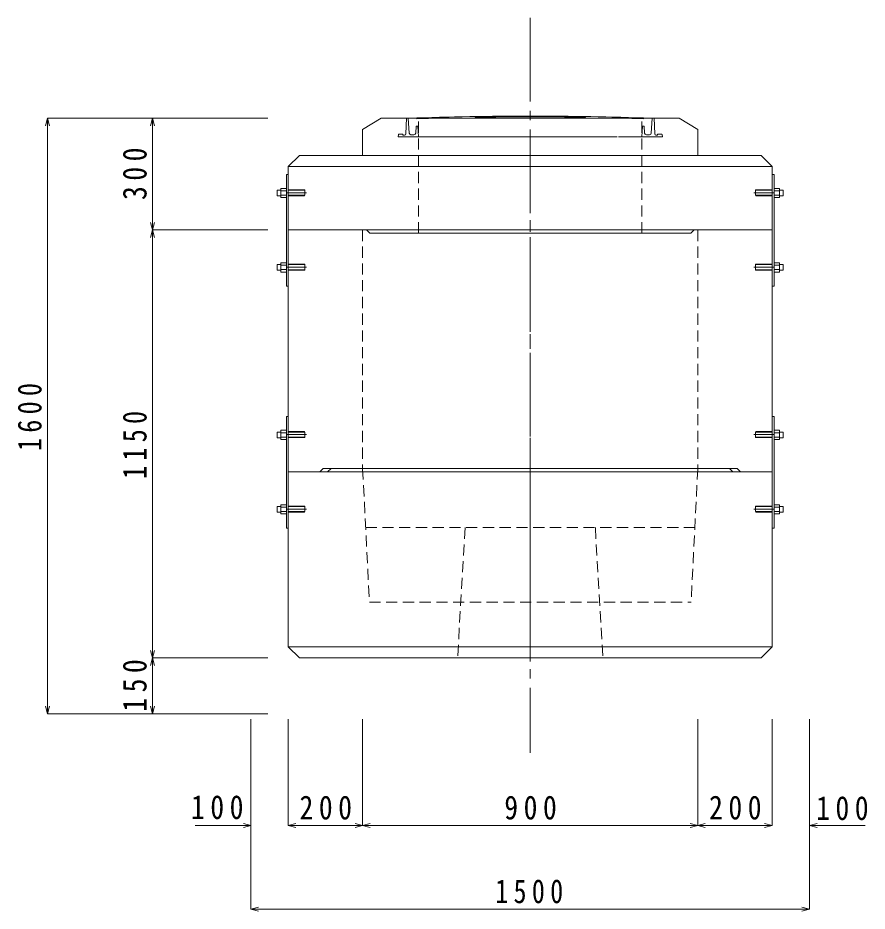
# Model space of a CAD drawing. Units: millimetres at full size, sheet at 1:25. Extents: x -16517 to 5598, y -6942 to 5880.
# Drawn here: x -12207 to -9926, y -2444 to -43 of the extents above; entities that cross this region are included whole.
import ezdxf

# ---------------------------------------------------------------- set-up
doc = ezdxf.new("R2010")
doc.units = ezdxf.units.MM
doc.header["$LTSCALE"] = 25
doc.linetypes.add('CHAIN2', pattern=[12, 9, -1, 1, -1])
doc.linetypes.add('DASHED1', pattern=[1.8, 1.2, -0.6])
for name, color, linetype, lineweight in [('0-1_製品図', 4, 'Continuous', 9), ('0-2', 7, 'CHAIN2', 9), ('0-6_寸法', 4, 'Continuous', 9)]:
    doc.layers.add(name, color=color, linetype=linetype, lineweight=lineweight)
doc.styles.add('ＭＳ ゴシック', font='')
doc.styles.get('ＭＳ ゴシック').set_extended_font_data('MS Gothic')

msp = doc.modelspace()

# ---------------------------------------------------------------- linework, layer by layer
at = {"layer": '0-1_製品図'}
for p, q in [((-12127.36, -313.23), (-12132.79, -333.52)), ((-12127.36, -1913.24), (-12127.36, -313.23)), ((-12127.36, -313.23), (-12121.92, -333.52)), ((-12127.36, -313.23), (-11845.13, -313.23)), ((-11845.13, -313.23), (-11850.57, -333.52)), ((-11845.13, -613.24), (-11845.13, -313.23)), ((-11845.13, -313.23), (-11839.7, -333.52)), ((-11845.13, -313.23), (-11535.44, -313.23)), ((-11435.72, -506.34), (-11480.72, -506.34)), ((-11480.72, -520.14), (-11435.72, -520.14)), ((-11435.72, -506.34), (-11436.82, -505.24)), ((-11436.82, -521.24), (-11435.72, -520.14)), ((-11435.72, -520.14), (-11435.72, -506.34)), ((-10225.72, -506.34), (-10224.62, -505.24)), ((-10225.72, -506.34), (-10180.72, -506.34)), ((-10225.72, -520.14), (-10225.72, -506.34)), ((-10180.72, -520.14), (-10225.72, -520.14)), ((-10224.62, -521.24), (-10225.72, -520.14)), ((-11845.13, -613.24), (-11850.57, -592.95)), ((-11845.13, -613.24), (-11839.7, -592.95)), ((-11845.13, -613.24), (-11850.57, -633.52)), ((-11845.13, -1763.24), (-11845.13, -613.24)), ((-11845.13, -613.24), (-11839.7, -633.52)), ((-11845.13, -613.24), (-11535.44, -613.24)), ((-11435.72, -706.34), (-11480.72, -706.34)), ((-11435.72, -706.34), (-11436.82, -705.24)), ((-11435.72, -720.14), (-11435.72, -706.34)), ((-10225.72, -706.34), (-10224.62, -705.24)), ((-10225.72, -706.34), (-10180.72, -706.34)), ((-10225.72, -720.14), (-10225.72, -706.34)), ((-11480.72, -720.14), (-11435.72, -720.14)), ((-11436.82, -721.24), (-11435.72, -720.14)), ((-10180.72, -720.14), (-10225.72, -720.14)), ((-10224.62, -721.24), (-10225.72, -720.14)), ((-11435.72, -1156.34), (-11480.72, -1156.34)), ((-11480.72, -1170.14), (-11435.72, -1170.14)), ((-11435.72, -1156.34), (-11436.82, -1155.24)), ((-11436.82, -1171.24), (-11435.72, -1170.14)), ((-11435.72, -1170.14), (-11435.72, -1156.34)), ((-10225.72, -1156.34), (-10224.62, -1155.24)), ((-10225.72, -1156.34), (-10180.72, -1156.34)), ((-10225.72, -1170.14), (-10225.72, -1156.34)), ((-10180.72, -1170.14), (-10225.72, -1170.14)), ((-10224.62, -1171.24), (-10225.72, -1170.14)), ((-11435.72, -1356.34), (-11480.72, -1356.34)), ((-11435.72, -1356.34), (-11436.82, -1355.24)), ((-11435.72, -1370.14), (-11435.72, -1356.34)), ((-10225.72, -1356.34), (-10224.62, -1355.24)), ((-10225.72, -1356.34), (-10180.72, -1356.34)), ((-10225.72, -1370.14), (-10225.72, -1356.34)), ((-11480.72, -1370.14), (-11435.72, -1370.14)), ((-11436.82, -1371.24), (-11435.72, -1370.14)), ((-10180.72, -1370.14), (-10225.72, -1370.14)), ((-10224.62, -1371.24), (-10225.72, -1370.14)), ((-11845.13, -1763.24), (-11850.57, -1742.95)), ((-11845.13, -1763.24), (-11839.7, -1742.95)), ((-11845.13, -1763.24), (-11850.57, -1783.52)), ((-11845.13, -1913.24), (-11845.13, -1763.24)), ((-11845.13, -1763.24), (-11839.7, -1783.52)), ((-11845.13, -1763.24), (-11535.44, -1763.24)), ((-12127.36, -1913.24), (-12132.79, -1892.95)), ((-12127.36, -1913.24), (-12121.92, -1892.95)), ((-11845.13, -1913.24), (-11850.57, -1892.95)), ((-11845.13, -1913.24), (-11839.7, -1892.95)), ((-12127.36, -1913.24), (-11845.13, -1913.24)), ((-11845.13, -1913.24), (-11535.44, -1913.24)), ((-11580.72, -2213.24), (-11580.72, -1928.24)), ((-11480.72, -2213.24), (-11480.72, -1928.24)), ((-11280.72, -2213.24), (-11280.72, -1928.24)), ((-10380.72, -2213.24), (-10380.72, -1928.24)), ((-10180.72, -2213.24), (-10180.72, -1928.24)), ((-10080.72, -2213.24), (-10080.72, -1928.24)), ((-11580.72, -2213.24), (-11601, -2207.8)), ((-11480.72, -2213.24), (-11460.43, -2207.8)), ((-11280.72, -2213.24), (-11301, -2207.8)), ((-11280.72, -2213.24), (-11260.43, -2207.8)), ((-10380.72, -2213.24), (-10401, -2207.8)), ((-10380.72, -2213.24), (-10360.43, -2207.8)), ((-10180.72, -2213.24), (-10201, -2207.8)), ((-10080.72, -2213.24), (-10060.43, -2207.8)), ((-11580.72, -2213.24), (-11730.72, -2213.24)), ((-11580.72, -2213.24), (-11601, -2218.67)), ((-11580.72, -2438.24), (-11580.72, -2213.24)), ((-11480.72, -2213.24), (-11330.72, -2213.24)), ((-11480.72, -2213.24), (-11460.43, -2218.67)), ((-11280.72, -2213.24), (-11430.72, -2213.24)), ((-11280.72, -2213.24), (-11301, -2218.67)), ((-11280.72, -2213.24), (-11130.72, -2213.24)), ((-11280.72, -2213.24), (-10380.72, -2213.24)), ((-10380.72, -2213.24), (-10530.72, -2213.24)), ((-10380.72, -2213.24), (-10401, -2218.67)), ((-10380.72, -2213.24), (-10230.72, -2213.24)), ((-10380.72, -2213.24), (-10360.43, -2218.67)), ((-10380.72, -2213.24), (-10180.72, -2213.24)), ((-10180.72, -2213.24), (-10330.72, -2213.24)), ((-10180.72, -2213.24), (-10201, -2218.67)), ((-10080.72, -2213.24), (-9930.72, -2213.24)), ((-10080.72, -2213.24), (-10060.43, -2218.67)), ((-10080.72, -2438.24), (-10080.72, -2213.24)), ((-11580.72, -2438.24), (-11560.43, -2432.8)), ((-10080.72, -2438.24), (-11580.72, -2438.24)), ((-11580.72, -2438.24), (-11560.43, -2443.67)), ((-10080.72, -2438.24), (-10101, -2432.8)), ((-10080.72, -2438.24), (-10101, -2443.67))]:
    msp.add_line(p, q, dxfattribs=at)
at = {"layer": '0-1_製品図', "color": 7, "linetype": 'DASHED1'}
for p, q in [((-11130.72, -622.24), (-11130.72, -313.23)), ((-10530.72, -622.24), (-10530.72, -313.23)), ((-11480.72, -521.24), (-11480.72, -505.24)), ((-11480.72, -521.24), (-11480.72, -505.24)), ((-10180.72, -521.24), (-10180.72, -505.24)), ((-10180.72, -521.24), (-10180.72, -505.24)), ((-10830.72, -587.35), (-10830.72, -1323.73)), ((-11280.72, -613.24), (-11280.72, -1254.24)), ((-10380.72, -613.24), (-10380.72, -1254.24)), ((-11480.72, -1171.24), (-11480.72, -1155.24)), ((-11480.72, -1171.24), (-11480.72, -1155.24)), ((-10180.72, -1171.24), (-10180.72, -1155.24)), ((-10180.72, -1171.24), (-10180.72, -1155.24)), ((-11280.72, -1254.24), (-11262.77, -1613.24)), ((-10380.72, -1254.24), (-10398.67, -1613.24)), ((-11272.77, -1413.24), (-10388.67, -1413.24)), ((-11005.72, -1413.24), (-11025.72, -1763.24)), ((-10655.72, -1413.24), (-10635.72, -1763.24)), ((-11262.77, -1613.24), (-10398.67, -1613.24))]:
    msp.add_line(p, q, dxfattribs=at)
at = {"layer": '0-1_製品図', "color": 3}
for p, q in [((-11480.72, -443.24), (-10830.72, -443.24)), ((-10180.72, -443.24), (-10830.72, -443.24)), ((-11480.72, -613.24), (-11480.72, -1263.24)), ((-11270.72, -613.24), (-10830.72, -613.24)), ((-10830.72, -622.24), (-11261.72, -622.24)), ((-10390.72, -613.24), (-10830.72, -613.24)), ((-10830.72, -622.24), (-10399.72, -622.24)), ((-10180.72, -613.24), (-10180.72, -1263.24)), ((-11480.72, -1263.24), (-10180.72, -1263.24)), ((-11480.72, -1263.24), (-11480.72, -1733.24)), ((-11480.72, -1263.24), (-10180.72, -1263.24)), ((-10180.72, -1263.24), (-10180.72, -1733.24)), ((-10180.72, -1733.24), (-11480.72, -1733.24)), ((-11450.72, -1763.24), (-11480.72, -1733.24)), ((-10180.72, -1733.24), (-10210.72, -1763.24)), ((-11450.72, -1763.24), (-10210.72, -1763.24))]:
    msp.add_line(p, q, dxfattribs=at)
at = {"layer": '0-1_製品図', "color": 7}
for p, q in [((-11485.69, -464.53), (-11480.72, -464.53)), ((-11485.69, -464.53), (-11485.69, -764.63)), ((-11480.72, -764.63), (-11480.72, -464.53)), ((-10180.72, -764.63), (-10180.72, -464.53)), ((-10175.74, -464.53), (-10180.72, -464.53)), ((-10175.74, -464.53), (-10175.74, -764.63)), ((-11500.61, -501.63), (-11500.61, -526.5)), ((-11500.61, -501.63), (-11485.69, -501.63)), ((-10160.82, -501.63), (-10175.74, -501.63)), ((-10160.82, -501.63), (-10160.82, -526.5)), ((-11510.56, -521.53), (-11510.56, -506.6)), ((-11510.56, -506.6), (-11500.61, -506.6)), ((-11510.56, -521.53), (-11500.61, -521.53)), ((-11485.69, -508.26), (-11500.61, -508.26)), ((-11485.69, -519.87), (-11500.61, -519.87)), ((-11500.61, -526.5), (-11485.69, -526.5)), ((-10175.74, -508.26), (-10160.82, -508.26)), ((-10175.74, -519.87), (-10160.82, -519.87)), ((-10160.82, -526.5), (-10175.74, -526.5)), ((-10150.87, -506.6), (-10160.82, -506.6)), ((-10150.87, -521.53), (-10160.82, -521.53)), ((-10150.87, -521.53), (-10150.87, -506.6)), ((-11510.56, -721.53), (-11510.56, -706.6)), ((-11510.56, -706.6), (-11500.61, -706.6)), ((-11500.61, -701.63), (-11500.61, -726.5)), ((-11500.61, -701.63), (-11485.69, -701.63)), ((-11485.69, -708.26), (-11500.61, -708.26)), ((-11485.69, -719.87), (-11500.61, -719.87)), ((-10160.82, -701.63), (-10175.74, -701.63)), ((-10175.74, -708.26), (-10160.82, -708.26)), ((-10175.74, -719.87), (-10160.82, -719.87)), ((-10160.82, -701.63), (-10160.82, -726.5)), ((-10150.87, -706.6), (-10160.82, -706.6)), ((-10150.87, -721.53), (-10150.87, -706.6)), ((-11510.56, -721.53), (-11500.61, -721.53)), ((-11500.61, -726.5), (-11485.69, -726.5)), ((-10160.82, -726.5), (-10175.74, -726.5)), ((-10150.87, -721.53), (-10160.82, -721.53)), ((-11485.69, -764.63), (-11480.72, -764.63)), ((-10175.74, -764.63), (-10180.72, -764.63)), ((-11485.69, -1114.53), (-11480.72, -1114.53)), ((-11485.69, -1114.53), (-11485.69, -1414.63)), ((-11480.72, -1414.63), (-11480.72, -1114.53)), ((-10180.72, -1414.63), (-10180.72, -1114.53)), ((-10175.74, -1114.53), (-10180.72, -1114.53)), ((-10175.74, -1114.53), (-10175.74, -1414.63)), ((-11500.61, -1151.63), (-11500.61, -1176.5)), ((-11500.61, -1151.63), (-11485.69, -1151.63)), ((-10160.82, -1151.63), (-10175.74, -1151.63)), ((-10160.82, -1151.63), (-10160.82, -1176.5)), ((-11510.56, -1171.53), (-11510.56, -1156.6)), ((-11510.56, -1156.6), (-11500.61, -1156.6)), ((-11510.56, -1171.53), (-11500.61, -1171.53)), ((-11485.69, -1158.26), (-11500.61, -1158.26)), ((-11485.69, -1169.87), (-11500.61, -1169.87)), ((-10175.74, -1158.26), (-10160.82, -1158.26)), ((-10175.74, -1169.87), (-10160.82, -1169.87)), ((-10150.87, -1156.6), (-10160.82, -1156.6)), ((-10150.87, -1171.53), (-10160.82, -1171.53)), ((-10150.87, -1171.53), (-10150.87, -1156.6)), ((-11500.61, -1176.5), (-11485.69, -1176.5)), ((-10160.82, -1176.5), (-10175.74, -1176.5)), ((-11386.72, -1254.24), (-11395.72, -1263.24)), ((-11386.72, -1254.24), (-10274.72, -1254.24)), ((-11365.72, -1254.24), (-11374.72, -1263.24)), ((-11365.72, -1254.24), (-10295.72, -1254.24)), ((-10295.72, -1254.24), (-10286.72, -1263.24)), ((-10274.72, -1254.24), (-10265.72, -1263.24)), ((-11510.56, -1371.53), (-11510.56, -1356.6)), ((-11510.56, -1356.6), (-11500.61, -1356.6)), ((-11500.61, -1351.63), (-11500.61, -1376.5)), ((-11500.61, -1351.63), (-11485.69, -1351.63)), ((-11485.69, -1358.26), (-11500.61, -1358.26)), ((-10160.82, -1351.63), (-10175.74, -1351.63)), ((-10175.74, -1358.26), (-10160.82, -1358.26)), ((-10160.82, -1351.63), (-10160.82, -1376.5)), ((-10150.87, -1356.6), (-10160.82, -1356.6)), ((-10150.87, -1371.53), (-10150.87, -1356.6)), ((-11510.56, -1371.53), (-11500.61, -1371.53)), ((-11485.69, -1369.87), (-11500.61, -1369.87)), ((-11500.61, -1376.5), (-11485.69, -1376.5)), ((-10175.74, -1369.87), (-10160.82, -1369.87)), ((-10160.82, -1376.5), (-10175.74, -1376.5)), ((-10150.87, -1371.53), (-10160.82, -1371.53)), ((-11485.69, -1414.63), (-11480.72, -1414.63)), ((-10830.72, -1403.24), (-10830.72, -1773.24)), ((-10175.74, -1414.63), (-10180.72, -1414.63))]:
    msp.add_line(p, q, dxfattribs=at)
at = {"layer": '0-1_製品図', "linetype": 'CHAIN2'}
for p, q in [((-11484.66, -513.24), (-11431.77, -513.24)), ((-10176.77, -513.24), (-10229.66, -513.24)), ((-11484.66, -713.24), (-11431.77, -713.24)), ((-10176.77, -713.24), (-10229.66, -713.24)), ((-11484.66, -1163.24), (-11431.77, -1163.24)), ((-10176.77, -1163.24), (-10229.66, -1163.24)), ((-11484.66, -1363.24), (-11431.77, -1363.24)), ((-10176.77, -1363.24), (-10229.66, -1363.24))]:
    msp.add_line(p, q, dxfattribs=at)
at = {"layer": '0-1_製品図', "color": 3}
for points in [[(-11480.72, -613.24), (-11480.72, -443.24), (-11450.72, -413.24), (-10830.72, -413.24)], [(-10180.72, -613.24), (-10180.72, -443.24), (-10210.72, -413.24), (-10830.72, -413.24)], [(-11480.72, -613.24), (-10180.72, -613.24), (-10180.72, -1263.24)], [(-11261.72, -622.24), (-11270.72, -613.24), (-11480.72, -613.24)], [(-10399.72, -622.24), (-10390.72, -613.24), (-10180.72, -613.24)]]:
    msp.add_lwpolyline(points, dxfattribs=at)
at = {"layer": '0-1_製品図'}
for points in [[(-11436.82, -505.24), (-11480.72, -505.24), (-11480.72, -521.24), (-11436.82, -521.24)], [(-10224.62, -505.24), (-10180.72, -505.24), (-10180.72, -521.24), (-10224.62, -521.24)], [(-11436.82, -705.24), (-11480.72, -705.24), (-11480.72, -721.24), (-11436.82, -721.24)], [(-10224.62, -705.24), (-10180.72, -705.24), (-10180.72, -721.24), (-10224.62, -721.24)], [(-11436.82, -1155.24), (-11480.72, -1155.24), (-11480.72, -1171.24), (-11436.82, -1171.24)], [(-10224.62, -1155.24), (-10180.72, -1155.24), (-10180.72, -1171.24), (-10224.62, -1171.24)], [(-11436.82, -1355.24), (-11480.72, -1355.24), (-11480.72, -1371.24), (-11436.82, -1371.24)], [(-10224.62, -1355.24), (-10180.72, -1355.24), (-10180.72, -1371.24), (-10224.62, -1371.24)], [(-11480.72, -2213.24), (-11280.72, -2213.24), (-11260.43, -2218.67)]]:
    msp.add_lwpolyline(points, dxfattribs=at)
at = {"layer": '0-2'}
msp.add_line((-10830.72, -43.47), (-10830.72, -2018.35), dxfattribs=at)
at = {"layer": '0-6_寸法', "color": 3, "lineweight": 18}
for p, q in [((-11049.71, -309.96), (-11050.67, -312.05)), ((-11049.71, -309.96), (-11050.67, -312.05)), ((-10979.73, -308.53), (-10978.68, -310.58)), ((-10681.71, -308.53), (-10682.75, -310.58)), ((-10611.73, -309.96), (-10610.77, -312.05)), ((-11136.22, -312.55), (-11135.22, -314.52)), ((-11136.22, -312.55), (-11135.22, -314.52)), ((-10525.22, -312.55), (-10526.22, -314.52))]:
    msp.add_line(p, q, dxfattribs=at)
at = {"layer": '0-6_寸法', "color": 3}
for p, q in [((-11230.72, -313.23), (-11280.72, -343.23)), ((-10430.72, -313.23), (-11230.72, -313.23)), ((-10430.72, -313.23), (-10380.72, -343.23)), ((-11280.72, -413.24), (-11280.72, -343.23)), ((-10380.72, -413.24), (-10380.72, -343.23))]:
    msp.add_line(p, q, dxfattribs=at)
at = {"layer": '0-6_寸法'}
for p, q in [((-11156.03, -353.07), (-11158.72, -313.23)), ((-11137.91, -353.06), (-11136.72, -334.73)), ((-11132.22, -334.73), (-11136.72, -334.73)), ((-11130.72, -363.23), (-11132.22, -334.73)), ((-10530.72, -363.23), (-10529.22, -334.73)), ((-10529.22, -334.73), (-10524.72, -334.73)), ((-10523.52, -353.06), (-10524.72, -334.73)), ((-10505.4, -353.07), (-10502.72, -313.23)), ((-11184.84, -357.09), (-11185.72, -363.23)), ((-11183.85, -356.23), (-11173.72, -356.23)), ((-11173.72, -356.23), (-11171.72, -358.23)), ((-11168.11, -358.23), (-11171.72, -358.23)), ((-11142.9, -357.73), (-11151.04, -357.73)), ((-10518.53, -357.73), (-10510.39, -357.73)), ((-10493.33, -358.23), (-10489.72, -358.23)), ((-10487.72, -356.23), (-10489.72, -358.23)), ((-10477.59, -356.23), (-10487.72, -356.23)), ((-10476.6, -357.09), (-10475.72, -363.23)), ((-10597.45, -363.23), (-11185.72, -363.23)), ((-10593.25, -363.23), (-10475.72, -363.23))]:
    msp.add_line(p, q, dxfattribs=at)
for points in [[(-11158.72, -313.23), (-11163.24, -313.23), (-11165.11, -355.37)], [(-10502.72, -313.23), (-10498.2, -313.23), (-10496.33, -355.37)]]:
    msp.add_lwpolyline(points, dxfattribs=at)
at = {"layer": '0-6_寸法', "color": 3, "lineweight": 18}
for radius, start, end in [(9000, 87.93054, 92.06946), (8998, 89.05777, 90.94223), (8998, 91.4007, 91.9393), (8998, 91.4007, 91.9393), (8998, 88.0607, 88.5993)]:
    msp.add_arc((-10830.72, -9307.37), radius, start, end, dxfattribs=at)
at = {"layer": '0-6_寸法'}
for centre, radius, start, end in [((-11183.85, -357.23), 1, 90, 171.86945), ((-11168.11, -355.23), 3, 270, 357.45486), ((-11151.04, -352.73), 5, 183.8567, 270), ((-11142.9, -352.73), 5, 270, 356.26851), ((-10518.53, -352.73), 5, 183.73149, 270), ((-10510.39, -352.73), 5, 270, 356.1433), ((-10493.33, -355.23), 3, 182.54514, 270), ((-10477.59, -357.23), 1, 8.13055, 90)]:
    msp.add_arc(centre, radius, start, end, dxfattribs=at)

# ---------------------------------------------------------------- texts
at = {"layer": '0-1_製品図', "color": 7, "char_height": 64.15, "attachment_point": 7, "rotation": 90, "style": 'ＭＳ ゴシック'}
for s, insert in [('\\T1.4;\\W0.85;300', (-11860.13, -532.83)), ('\\T1.41;\\W0.8;1600', (-12142.36, -1207.26)), ('\\T1.41;\\W0.8;1150', (-11860.13, -1282.26)), ('\\T1.4;\\W0.85;150', (-11860.13, -1907.83))]:
    msp.add_mtext(s, dxfattribs=dict(at, insert=insert))
at = {"layer": '0-1_製品図', "color": 7, "char_height": 64.15, "attachment_point": 7, "style": 'ＭＳ ゴシック'}
for s, insert in [('\\T1.4;\\W0.85;100', (-11741.84, -2197.17)), ('\\T1.4;\\W0.85;200', (-11450.32, -2198.24)), ('\\T1.4;\\W0.85;900', (-10900.32, -2198.24)), ('\\T1.4;\\W0.85;200', (-10350.32, -2198.24)), ('\\T1.4;\\W0.85;100', (-10062.82, -2199.72)), ('\\T1.41;\\W0.8;1500', (-10924.74, -2423.24))]:
    msp.add_mtext(s, dxfattribs=dict(at, insert=insert))

doc.saveas('drawing.dxf')
